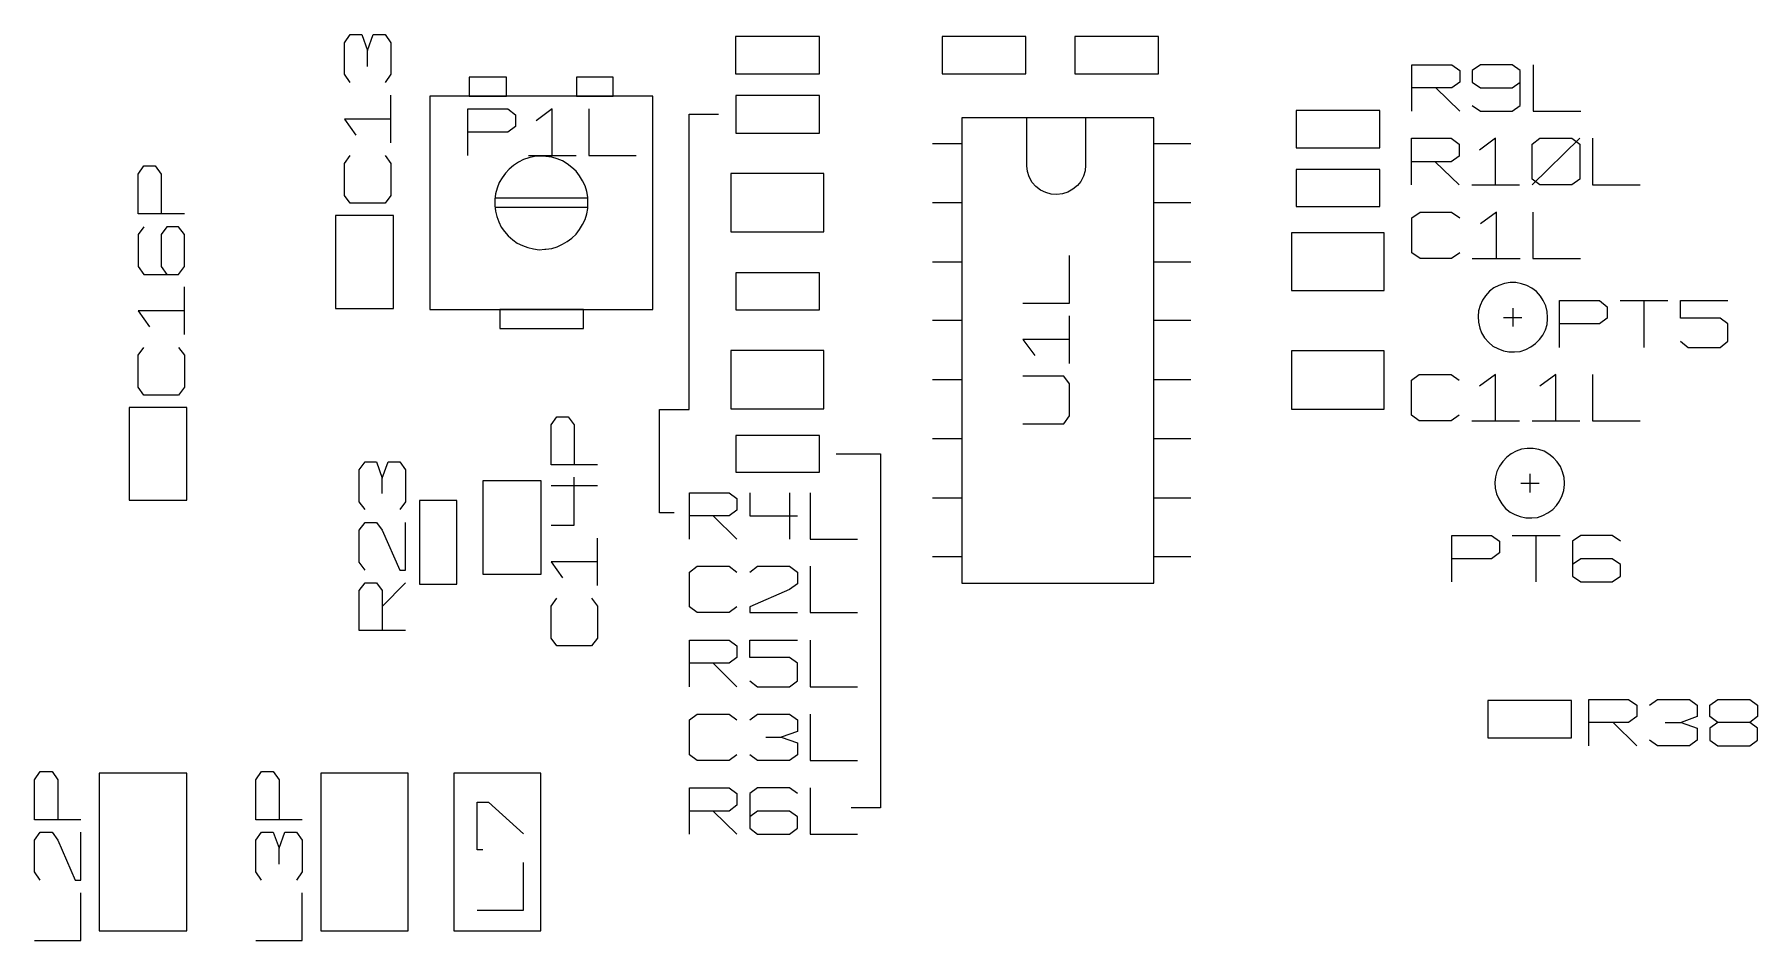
# Model space of a CAD drawing. Extents: x -92 to 503, y -336 to 505.
# Drawn here: x 194.3 to 299.2, y 256 to 311.2 of the extents above; entities that cross this region are included whole.
import ezdxf

# ---------------------------------------------------------------- set-up
doc = ezdxf.new("R2010")
doc.units = 0
doc.layers.add('1', color=1, linetype='CONTINUOUS')

msp = doc.modelspace()

# ---------------------------------------------------------------- linework, layer by layer
at = {"layer": '1'}
for p, q in [((213.2, 310.67), (213.55, 311.17)), ((213.2, 308.75), (213.2, 310.67)), ((213.55, 311.17), (214.25, 311.17)), ((214.25, 311.17), (214.6, 310.2)), ((214.6, 310.2), (214.95, 311.17)), ((214.95, 311.17), (215.68, 311.17)), ((215.68, 311.17), (216.03, 310.67)), ((216.03, 310.67), (216.03, 308.75)), ((242.12, 311.05), (237.02, 311.05)), ((237.02, 311.05), (237.02, 308.77)), ((242.12, 308.77), (242.12, 311.05)), ((254.7, 311.05), (249.6, 311.05)), ((249.6, 311.05), (249.6, 308.77)), ((254.7, 308.77), (254.7, 311.05)), ((262.78, 311.05), (257.68, 311.05)), ((257.68, 311.05), (257.68, 308.77)), ((262.78, 308.77), (262.78, 311.05)), ((214.6, 309.22), (214.6, 310.2)), ((213.55, 308.25), (213.2, 308.75)), ((216.03, 308.75), (215.68, 308.25)), ((223.07, 308.57), (220.8, 308.57)), ((220.8, 308.57), (220.8, 307.42)), ((223.07, 307.42), (223.07, 308.57)), ((229.57, 308.57), (227.32, 308.57)), ((227.32, 308.57), (227.32, 307.42)), ((229.57, 307.42), (229.57, 308.57)), ((237.02, 308.77), (242.12, 308.77)), ((249.6, 308.77), (254.7, 308.77)), ((257.68, 308.77), (262.78, 308.77)), ((278.2, 306.5), (278.2, 309.32)), ((278.2, 309.32), (280.63, 309.32)), ((280.63, 309.32), (281.13, 308.97)), ((281.13, 308.97), (281.13, 308.27)), ((282.38, 309.32), (281.88, 308.97)), ((281.88, 308.97), (281.88, 308.27)), ((284.3, 309.32), (282.38, 309.32)), ((284.8, 308.97), (284.3, 309.32)), ((284.8, 306.85), (284.8, 308.97)), ((285.58, 309.32), (285.58, 306.5)), ((216.03, 304.57), (216.03, 307.47)), ((242.13, 307.45), (237.03, 307.45)), ((237.03, 307.45), (237.03, 305.17)), ((242.13, 305.17), (242.13, 307.45)), ((280.63, 307.92), (278.2, 307.92)), ((279.65, 307.92), (281.13, 306.5)), ((281.13, 308.27), (280.63, 307.92)), ((281.88, 308.27), (282.38, 307.92)), ((282.38, 307.92), (284.3, 307.92)), ((284.3, 307.92), (284.8, 308.27)), ((218.4, 307.42), (218.4, 294.42)), ((231.97, 307.42), (218.4, 307.42)), ((220.72, 303.8), (220.72, 306.65)), ((220.72, 306.65), (223.15, 306.65)), ((220.8, 307.42), (223.07, 307.42)), ((223.15, 306.65), (223.62, 306.27)), ((225.85, 306.65), (224.87, 305.92)), ((225.85, 303.8), (225.85, 306.65)), ((227.32, 307.42), (229.57, 307.42)), ((228.07, 306.65), (228.07, 303.8)), ((231.97, 294.42), (231.97, 307.42)), ((276.25, 306.55), (271.15, 306.55)), ((271.15, 306.55), (271.15, 304.27)), ((276.25, 304.27), (276.25, 306.55)), ((281.88, 306.85), (282.38, 306.5)), ((282.38, 306.5), (284.3, 306.5)), ((284.3, 306.5), (284.8, 306.85)), ((285.58, 306.5), (288.48, 306.5)), ((216.03, 306.02), (213.2, 306.02)), ((213.2, 306.02), (213.9, 305.05)), ((223.62, 305.57), (223.15, 305.22)), ((223.62, 306.27), (223.62, 305.57)), ((234.18, 288.35), (234.18, 306.32)), ((234.18, 306.32), (235.98, 306.32)), ((262.48, 306.1), (250.8, 306.1)), ((250.8, 306.1), (250.8, 277.77)), ((254.75, 303.22), (254.75, 306.1)), ((258.33, 306.1), (258.33, 303.22)), ((262.48, 277.77), (262.48, 306.1)), ((223.15, 305.22), (220.72, 305.22)), ((237.03, 305.17), (242.13, 305.17)), ((250.8, 304.52), (249, 304.52)), ((264.73, 304.52), (262.48, 304.52)), ((278.17, 302.02), (278.17, 304.85)), ((278.17, 304.85), (280.6, 304.85)), ((280.6, 304.85), (281.07, 304.5)), ((281.07, 304.5), (281.07, 303.77)), ((283.3, 304.85), (282.32, 304.12)), ((283.3, 302.02), (283.3, 304.85)), ((285.52, 304.5), (286, 304.85)), ((285.52, 302.02), (288.42, 304.85)), ((285.52, 302.37), (285.52, 304.5)), ((286, 304.85), (287.95, 304.85)), ((287.95, 304.85), (288.43, 304.5)), ((288.43, 304.5), (288.43, 302.37)), ((289.2, 304.85), (289.2, 302.02)), ((213.2, 303.32), (213.55, 303.8)), ((213.2, 301.37), (213.2, 303.32)), ((215.68, 303.8), (216.03, 303.32)), ((216.03, 303.32), (216.03, 301.37)), ((223.8, 303.4), (223.5, 303.2)), ((224.1, 303.55), (223.8, 303.4)), ((224.42, 303.67), (224.1, 303.55)), ((224.4, 303.8), (227.3, 303.8)), ((224.77, 303.75), (224.42, 303.67)), ((225.12, 303.77), (224.77, 303.75)), ((225.47, 303.75), (225.12, 303.77)), ((225.82, 303.7), (225.47, 303.75)), ((226.15, 303.6), (225.82, 303.7)), ((226.47, 303.47), (226.15, 303.6)), ((226.77, 303.3), (226.47, 303.47)), ((227.05, 303.07), (226.77, 303.3)), ((228.07, 303.8), (230.97, 303.8)), ((271.15, 304.27), (276.25, 304.27)), ((280.6, 303.42), (278.17, 303.42)), ((279.62, 303.42), (281.08, 302.02)), ((281.07, 303.77), (280.6, 303.42)), ((200.63, 302.67), (200.98, 303.17)), ((200.63, 300.25), (200.63, 302.67)), ((200.98, 303.17), (201.68, 303.17)), ((201.68, 303.17), (202.03, 302.67)), ((202.03, 302.67), (202.03, 300.25)), ((222.8, 302.45), (222.62, 302.15)), ((223, 302.72), (222.8, 302.45)), ((223.22, 302.97), (223, 302.72)), ((223.5, 303.2), (223.22, 302.97)), ((227.3, 302.85), (227.05, 303.07)), ((227.52, 302.57), (227.3, 302.85)), ((227.7, 302.27), (227.52, 302.57)), ((227.85, 301.95), (227.7, 302.27)), ((242.4, 302.7), (236.73, 302.7)), ((236.73, 302.7), (236.73, 299.15)), ((242.4, 299.15), (242.4, 302.7)), ((254.75, 303.17), (254.75, 303.22)), ((254.8, 302.82), (254.75, 303.17)), ((254.9, 302.5), (254.8, 302.82)), ((255.08, 302.17), (254.9, 302.5)), ((258.05, 302.22), (257.83, 301.97)), ((258.2, 302.55), (258.05, 302.22)), ((258.3, 302.87), (258.2, 302.55)), ((258.33, 303.22), (258.3, 302.87)), ((276.25, 302.95), (271.15, 302.95)), ((271.15, 302.95), (271.15, 300.7)), ((276.25, 300.7), (276.25, 302.95)), ((286, 302.02), (285.52, 302.37)), ((288.43, 302.37), (287.95, 302.02)), ((213.55, 300.9), (213.2, 301.37)), ((216.03, 301.37), (215.68, 300.9)), ((222.4, 301.47), (222.35, 301.12)), ((228.02, 301.2), (222.37, 301.2)), ((222.5, 301.82), (222.4, 301.47)), ((222.62, 302.15), (222.5, 301.82)), ((227.95, 301.62), (227.85, 301.95)), ((228.02, 301.27), (227.95, 301.62)), ((228.02, 300.92), (228.02, 301.27)), ((255.3, 301.92), (255.08, 302.17)), ((255.58, 301.7), (255.3, 301.92)), ((255.9, 301.55), (255.58, 301.7)), ((256.23, 301.45), (255.9, 301.55)), ((256.58, 301.42), (256.23, 301.45)), ((256.93, 301.47), (256.58, 301.42)), ((257.25, 301.57), (256.93, 301.47)), ((257.55, 301.75), (257.25, 301.57)), ((257.83, 301.97), (257.55, 301.75)), ((281.85, 302.02), (284.75, 302.02)), ((287.95, 302.02), (286, 302.02)), ((289.2, 302.02), (292.1, 302.02)), ((203.45, 300.25), (200.63, 300.25)), ((216.18, 300.15), (212.65, 300.15)), ((212.65, 300.15), (212.65, 294.5)), ((215.68, 300.9), (213.55, 300.9)), ((216.18, 294.5), (216.18, 300.15)), ((222.35, 301.12), (222.35, 300.77)), ((222.35, 300.77), (222.4, 300.42)), ((222.37, 300.65), (228.02, 300.65)), ((222.4, 300.42), (222.47, 300.1)), ((222.47, 300.1), (222.6, 299.77)), ((227.85, 299.9), (227.95, 300.25)), ((227.95, 300.25), (228.02, 300.57)), ((228.02, 300.57), (228.02, 300.92)), ((250.8, 300.92), (249, 300.92)), ((264.73, 300.92), (262.48, 300.92)), ((271.15, 300.7), (276.25, 300.7)), ((278.2, 300), (278.7, 300.35)), ((278.7, 300.35), (280.62, 300.35)), ((280.62, 300.35), (281.12, 300)), ((283.35, 300.35), (282.37, 299.65)), ((283.35, 297.53), (283.35, 300.35)), ((285.57, 300.35), (285.57, 297.53)), ((200.98, 299.47), (200.63, 299)), ((202.38, 299.47), (202.03, 299)), ((203.1, 299.47), (202.38, 299.47)), ((203.45, 299), (203.1, 299.47)), ((222.6, 299.77), (222.75, 299.45)), ((222.75, 299.45), (222.95, 299.17)), ((222.95, 299.17), (223.17, 298.92)), ((227.3, 299.02), (227.52, 299.3)), ((227.52, 299.3), (227.7, 299.6)), ((227.7, 299.6), (227.85, 299.9)), ((236.73, 299.15), (242.4, 299.15)), ((276.52, 299.1), (270.87, 299.1)), ((270.87, 299.1), (270.87, 295.58)), ((276.52, 295.58), (276.52, 299.1)), ((278.2, 297.88), (278.2, 300)), ((200.63, 299), (200.63, 297.05)), ((202.03, 299), (202.03, 297.05)), ((203.45, 297.05), (203.45, 299)), ((223.17, 298.92), (223.45, 298.67)), ((223.45, 298.67), (223.72, 298.47)), ((223.72, 298.47), (224.05, 298.32)), ((224.05, 298.32), (224.37, 298.2)), ((224.37, 298.2), (224.7, 298.12)), ((224.7, 298.12), (225.05, 298.07)), ((225.05, 298.07), (225.4, 298.1)), ((225.4, 298.1), (225.47, 298.1)), ((225.47, 298.1), (225.82, 298.15)), ((225.82, 298.15), (226.15, 298.25)), ((226.15, 298.25), (226.47, 298.4)), ((226.47, 298.4), (226.77, 298.57)), ((226.77, 298.57), (227.05, 298.77)), ((227.05, 298.77), (227.3, 299.02)), ((200.63, 297.05), (200.98, 296.57)), ((202.03, 297.05), (202.38, 296.57)), ((203.1, 296.57), (203.45, 297.05)), ((250.8, 297.32), (249, 297.32)), ((257.35, 294.82), (257.35, 297.72)), ((264.73, 297.32), (262.48, 297.32)), ((278.7, 297.53), (278.2, 297.88)), ((280.62, 297.53), (278.7, 297.53)), ((281.12, 297.88), (280.62, 297.53)), ((281.87, 297.53), (284.8, 297.53)), ((285.57, 297.53), (288.47, 297.53)), ((200.98, 296.57), (203.1, 296.57)), ((242.13, 296.67), (237.03, 296.67)), ((237.03, 296.67), (237.03, 294.4)), ((242.13, 294.4), (242.13, 296.67)), ((283.85, 296.02), (283.5, 295.9)), ((283.85, 296.02), (283.5, 295.9)), ((284.18, 296.07), (283.85, 296.02)), ((284.18, 296.07), (283.85, 296.02)), ((284.53, 296.07), (284.18, 296.07)), ((284.53, 296.07), (284.18, 296.07)), ((284.88, 296), (284.53, 296.07)), ((284.88, 296), (284.53, 296.07)), ((285.2, 295.9), (284.88, 296)), ((285.2, 295.9), (284.88, 296)), ((203.45, 292.9), (203.45, 295.8)), ((270.87, 295.58), (276.52, 295.58)), ((282.5, 295), (282.35, 294.67)), ((282.5, 295), (282.35, 294.67)), ((282.68, 295.27), (282.5, 295)), ((282.68, 295.27), (282.5, 295)), ((282.93, 295.55), (282.68, 295.27)), ((282.93, 295.55), (282.68, 295.27)), ((283.2, 295.75), (282.93, 295.55)), ((283.2, 295.75), (282.93, 295.55)), ((283.5, 295.9), (283.2, 295.75)), ((283.5, 295.9), (283.2, 295.75)), ((285.5, 295.72), (285.2, 295.9)), ((285.5, 295.72), (285.2, 295.9)), ((285.78, 295.52), (285.5, 295.72)), ((285.78, 295.52), (285.5, 295.72)), ((286.03, 295.25), (285.78, 295.52)), ((286.03, 295.25), (285.78, 295.52)), ((286.2, 294.97), (286.03, 295.25)), ((286.2, 294.97), (286.03, 295.25)), ((286.35, 294.65), (286.2, 294.97)), ((286.35, 294.65), (286.2, 294.97)), ((287.2, 292.12), (287.2, 294.97)), ((287.2, 294.97), (289.63, 294.97)), ((289.63, 294.97), (290.1, 294.6)), ((290.88, 294.97), (293.78, 294.97)), ((292.33, 294.97), (292.33, 292.12)), ((294.55, 293.9), (294.55, 294.97)), ((294.55, 294.97), (297.45, 294.97)), ((203.45, 294.35), (200.63, 294.35)), ((200.63, 294.35), (201.33, 293.37)), ((212.65, 294.5), (216.18, 294.5)), ((218.4, 294.42), (231.97, 294.42)), ((227.75, 294.42), (222.65, 294.42)), ((222.65, 294.42), (222.65, 293.27)), ((227.75, 293.27), (227.75, 294.42)), ((237.03, 294.4), (242.13, 294.4)), ((254.5, 294.82), (257.35, 294.82)), ((257.35, 291.15), (257.35, 294.05)), ((282.25, 294.35), (282.23, 294)), ((282.25, 294.35), (282.23, 294)), ((282.23, 294), (282.25, 293.65)), ((282.23, 294), (282.25, 293.65)), ((282.35, 294.67), (282.25, 294.35)), ((282.35, 294.67), (282.25, 294.35)), ((283.78, 293.95), (284.9, 293.95)), ((284.35, 294.52), (284.35, 293.4)), ((286.43, 294.3), (286.35, 294.65)), ((286.43, 294.3), (286.35, 294.65)), ((286.45, 293.95), (286.43, 294.3)), ((286.45, 293.95), (286.43, 294.3)), ((286.43, 293.52), (286.45, 293.87)), ((286.43, 293.52), (286.45, 293.87)), ((286.45, 293.87), (286.45, 293.95)), ((286.45, 293.87), (286.45, 293.95)), ((290.1, 293.9), (289.63, 293.55)), ((290.1, 294.6), (290.1, 293.9)), ((296.98, 293.9), (294.55, 293.9)), ((297.45, 293.55), (296.98, 293.9)), ((222.65, 293.27), (227.75, 293.27)), ((250.8, 293.75), (249, 293.75)), ((264.73, 293.75), (262.48, 293.75)), ((282.25, 293.65), (282.33, 293.3)), ((282.25, 293.65), (282.33, 293.3)), ((282.33, 293.3), (282.45, 293)), ((282.33, 293.3), (282.45, 293)), ((282.45, 293), (282.63, 292.7)), ((282.45, 293), (282.63, 292.7)), ((285.98, 292.6), (286.18, 292.87)), ((285.98, 292.6), (286.18, 292.87)), ((286.18, 292.87), (286.33, 293.2)), ((286.18, 292.87), (286.33, 293.2)), ((286.33, 293.2), (286.43, 293.52)), ((286.33, 293.2), (286.43, 293.52)), ((289.63, 293.55), (287.2, 293.55)), ((297.45, 292.5), (297.45, 293.55)), ((200.63, 291.65), (200.98, 292.12)), ((203.1, 292.12), (203.45, 291.65)), ((242.4, 291.93), (236.73, 291.93)), ((236.73, 291.93), (236.73, 288.38)), ((242.4, 288.38), (242.4, 291.93)), ((257.35, 292.6), (254.5, 292.6)), ((254.5, 292.6), (255.23, 291.62)), ((276.52, 291.92), (270.87, 291.92)), ((270.87, 291.92), (270.87, 288.37)), ((276.52, 288.37), (276.52, 291.92)), ((282.63, 292.7), (282.88, 292.42)), ((282.63, 292.7), (282.88, 292.42)), ((282.88, 292.42), (283.13, 292.2)), ((282.88, 292.42), (283.13, 292.2)), ((283.13, 292.2), (283.43, 292.05)), ((283.13, 292.2), (283.43, 292.05)), ((283.43, 292.05), (283.78, 291.92)), ((283.43, 292.05), (283.78, 291.92)), ((283.78, 291.92), (284.1, 291.85)), ((283.78, 291.92), (284.1, 291.85)), ((284.1, 291.85), (284.45, 291.85)), ((284.1, 291.85), (284.45, 291.85)), ((284.45, 291.85), (284.8, 291.87)), ((284.45, 291.85), (284.8, 291.87)), ((284.8, 291.87), (285.13, 292)), ((284.8, 291.87), (285.13, 292)), ((285.13, 292), (285.45, 292.15)), ((285.13, 292), (285.45, 292.15)), ((285.45, 292.15), (285.73, 292.35)), ((285.45, 292.15), (285.73, 292.35)), ((285.73, 292.35), (285.98, 292.6)), ((285.73, 292.35), (285.98, 292.6)), ((294.55, 292.5), (295.03, 292.12)), ((295.03, 292.12), (296.98, 292.12)), ((296.98, 292.12), (297.45, 292.5)), ((200.63, 289.7), (200.63, 291.65)), ((203.45, 291.65), (203.45, 289.7)), ((200.98, 289.22), (200.63, 289.7)), ((203.45, 289.7), (203.1, 289.22)), ((250.8, 290.15), (249, 290.15)), ((257, 290.38), (254.5, 290.38)), ((257.35, 289.9), (257, 290.38)), ((257.35, 287.95), (257.35, 289.9)), ((264.73, 290.15), (262.48, 290.15)), ((278.17, 290.12), (278.65, 290.47)), ((278.17, 288), (278.17, 290.12)), ((278.65, 290.47), (280.6, 290.47)), ((280.6, 290.47), (281.07, 290.12)), ((283.3, 290.47), (282.32, 289.77)), ((283.3, 287.65), (283.3, 290.47)), ((286.97, 290.47), (286, 289.77)), ((286.97, 287.65), (286.97, 290.47)), ((289.2, 290.47), (289.2, 287.65)), ((203.1, 289.22), (200.98, 289.22)), ((203.6, 288.47), (200.08, 288.47)), ((200.08, 288.47), (200.08, 282.82)), ((203.6, 282.82), (203.6, 288.47)), ((225.78, 287.4), (226.13, 287.9)), ((226.13, 287.9), (226.83, 287.9)), ((226.83, 287.9), (227.18, 287.4)), ((232.38, 282.05), (232.38, 288.35)), ((232.38, 288.35), (234.18, 288.35)), ((236.73, 288.38), (242.4, 288.38)), ((257, 287.47), (257.35, 287.95)), ((270.87, 288.37), (276.52, 288.37)), ((278.65, 287.65), (278.17, 288)), ((280.6, 287.65), (278.65, 287.65)), ((281.07, 288), (280.6, 287.65)), ((281.85, 287.65), (284.75, 287.65)), ((285.52, 287.65), (288.42, 287.65)), ((289.2, 287.65), (292.1, 287.65)), ((225.78, 284.97), (225.78, 287.4)), ((227.18, 287.4), (227.18, 284.97)), ((242.13, 286.77), (237.03, 286.77)), ((237.03, 286.77), (237.03, 284.52)), ((242.13, 284.52), (242.13, 286.77)), ((250.8, 286.55), (249, 286.55)), ((254.5, 287.47), (257, 287.47)), ((264.73, 286.55), (262.48, 286.55)), ((243.15, 285.65), (245.85, 285.65)), ((245.85, 285.65), (245.85, 264.1)), ((283.98, 285.45), (283.73, 285.17)), ((283.98, 285.45), (283.73, 285.17)), ((284.25, 285.65), (283.98, 285.45)), ((284.25, 285.65), (283.98, 285.45)), ((284.55, 285.8), (284.25, 285.65)), ((284.55, 285.8), (284.25, 285.65)), ((284.88, 285.92), (284.55, 285.8)), ((284.88, 285.92), (284.55, 285.8)), ((285.23, 285.97), (284.88, 285.92)), ((285.23, 285.97), (284.88, 285.92)), ((285.58, 285.97), (285.23, 285.97)), ((285.58, 285.97), (285.23, 285.97)), ((285.93, 285.9), (285.58, 285.97)), ((285.93, 285.9), (285.58, 285.97)), ((286.25, 285.8), (285.93, 285.9)), ((286.25, 285.8), (285.93, 285.9)), ((286.55, 285.62), (286.25, 285.8)), ((286.55, 285.62), (286.25, 285.8)), ((286.83, 285.4), (286.55, 285.62)), ((286.83, 285.4), (286.55, 285.62)), ((214.1, 284.67), (214.45, 285.15)), ((214.1, 282.72), (214.1, 284.67)), ((214.45, 285.15), (215.15, 285.15)), ((215.15, 285.15), (215.5, 284.17)), ((215.5, 284.17), (215.85, 285.15)), ((215.85, 285.15), (216.57, 285.15)), ((216.57, 285.15), (216.92, 284.67)), ((216.92, 284.67), (216.92, 282.72)), ((228.6, 284.97), (225.78, 284.97)), ((237.03, 284.52), (242.13, 284.52)), ((283.38, 284.57), (283.3, 284.25)), ((283.38, 284.57), (283.3, 284.25)), ((283.53, 284.9), (283.38, 284.57)), ((283.53, 284.9), (283.38, 284.57)), ((283.73, 285.17), (283.53, 284.9)), ((283.73, 285.17), (283.53, 284.9)), ((285.38, 284.42), (285.38, 283.3)), ((287.05, 285.15), (286.83, 285.4)), ((287.05, 285.15), (286.83, 285.4)), ((287.25, 284.87), (287.05, 285.15)), ((287.25, 284.87), (287.05, 285.15)), ((287.38, 284.55), (287.25, 284.87)), ((287.38, 284.55), (287.25, 284.87)), ((287.48, 284.2), (287.38, 284.55)), ((287.48, 284.2), (287.38, 284.55)), ((215.5, 283.22), (215.5, 284.17)), ((221.63, 284), (221.63, 278.32)), ((225.18, 284), (221.63, 284)), ((225.18, 278.32), (225.18, 284)), ((225.78, 283.72), (228.6, 283.72)), ((227.18, 281.3), (227.18, 284.22)), ((283.3, 284.25), (283.25, 283.9)), ((283.3, 284.25), (283.25, 283.9)), ((283.25, 283.9), (283.28, 283.55)), ((283.25, 283.9), (283.28, 283.55)), ((283.28, 283.55), (283.35, 283.2)), ((283.28, 283.55), (283.35, 283.2)), ((284.83, 283.85), (285.95, 283.85)), ((287.35, 283.1), (287.45, 283.42)), ((287.35, 283.1), (287.45, 283.42)), ((287.45, 283.42), (287.5, 283.77)), ((287.45, 283.42), (287.5, 283.77)), ((287.5, 283.85), (287.48, 284.2)), ((287.5, 283.85), (287.48, 284.2)), ((287.5, 283.77), (287.5, 283.85)), ((287.5, 283.77), (287.5, 283.85)), ((200.08, 282.82), (203.6, 282.82)), ((214.45, 282.25), (214.1, 282.72)), ((216.92, 282.72), (216.57, 282.25)), ((217.77, 282.8), (217.77, 277.72)), ((220.05, 282.8), (217.77, 282.8)), ((220.05, 277.72), (220.05, 282.8)), ((234.2, 280.45), (234.2, 283.27)), ((234.2, 283.27), (236.63, 283.27)), ((236.63, 283.27), (237.1, 282.92)), ((237.1, 282.92), (237.1, 282.22)), ((237.88, 283.27), (237.88, 281.87)), ((240.3, 283.27), (240.3, 280.45)), ((241.55, 283.27), (241.55, 280.45)), ((250.8, 282.95), (249, 282.95)), ((264.73, 282.95), (262.48, 282.95)), ((283.35, 283.2), (283.5, 282.9)), ((283.35, 283.2), (283.5, 282.9)), ((283.5, 282.9), (283.68, 282.6)), ((283.5, 282.9), (283.68, 282.6)), ((283.68, 282.6), (283.9, 282.32)), ((283.68, 282.6), (283.9, 282.32)), ((283.9, 282.32), (284.18, 282.1)), ((283.9, 282.32), (284.18, 282.1)), ((286.78, 282.25), (287, 282.5)), ((286.78, 282.25), (287, 282.5)), ((287, 282.5), (287.2, 282.77)), ((287, 282.5), (287.2, 282.77)), ((287.2, 282.77), (287.35, 283.1)), ((287.2, 282.77), (287.35, 283.1)), ((214.1, 281), (214.45, 281.47)), ((214.45, 281.47), (215.15, 281.47)), ((215.15, 281.47), (215.5, 281)), ((216.92, 278.57), (216.92, 281.47)), ((225.78, 281.3), (227.18, 281.3)), ((233.28, 282.05), (232.38, 282.05)), ((236.63, 281.87), (234.2, 281.87)), ((235.65, 281.87), (237.1, 280.45)), ((237.1, 282.22), (236.63, 281.87)), ((237.88, 281.87), (240.78, 281.87)), ((284.18, 282.1), (284.48, 281.95)), ((284.18, 282.1), (284.48, 281.95)), ((284.48, 281.95), (284.8, 281.82)), ((284.48, 281.95), (284.8, 281.82)), ((284.8, 281.82), (285.15, 281.75)), ((284.8, 281.82), (285.15, 281.75)), ((285.15, 281.75), (285.5, 281.75)), ((285.15, 281.75), (285.5, 281.75)), ((285.5, 281.75), (285.85, 281.77)), ((285.5, 281.75), (285.85, 281.77)), ((285.85, 281.77), (286.18, 281.9)), ((285.85, 281.77), (286.18, 281.9)), ((286.18, 281.9), (286.48, 282.05)), ((286.18, 281.9), (286.48, 282.05)), ((286.48, 282.05), (286.78, 282.25)), ((286.48, 282.05), (286.78, 282.25)), ((214.1, 279.05), (214.1, 281)), ((215.5, 281), (216.57, 278.57)), ((228.6, 277.62), (228.6, 280.52)), ((241.55, 280.45), (244.45, 280.45)), ((280.63, 277.85), (280.63, 280.67)), ((280.63, 280.67), (283.05, 280.67)), ((283.05, 280.67), (283.53, 280.32)), ((283.53, 280.32), (283.53, 279.62)), ((284.3, 280.67), (287.23, 280.67)), ((285.75, 280.67), (285.75, 277.85)), ((288.48, 280.67), (287.98, 280.32)), ((287.98, 280.32), (287.98, 278.2)), ((290.4, 280.67), (288.48, 280.67)), ((290.9, 280.32), (290.4, 280.67)), ((250.8, 279.37), (249, 279.37)), ((264.73, 279.37), (262.48, 279.37)), ((283.05, 279.25), (280.63, 279.25)), ((283.53, 279.62), (283.05, 279.25)), ((288.48, 279.25), (287.98, 278.9)), ((290.4, 279.25), (288.48, 279.25)), ((290.9, 278.9), (290.4, 279.25)), ((214.45, 278.57), (214.1, 279.05)), ((216.57, 278.57), (216.92, 278.57)), ((221.63, 278.32), (225.18, 278.32)), ((228.6, 279.07), (225.78, 279.07)), ((225.78, 279.07), (226.48, 278.1)), ((234.2, 278.45), (234.68, 278.8)), ((234.2, 276.33), (234.2, 278.45)), ((234.68, 278.8), (236.63, 278.8)), ((236.63, 278.8), (237.1, 278.45)), ((237.88, 278.45), (238.35, 278.8)), ((238.35, 278.8), (240.3, 278.8)), ((240.3, 278.8), (240.78, 278.45)), ((240.78, 278.45), (240.78, 277.73)), ((241.55, 278.8), (241.55, 275.98)), ((287.98, 278.2), (288.48, 277.85)), ((290.4, 277.85), (290.9, 278.2)), ((290.9, 278.2), (290.9, 278.9)), ((214.1, 277.32), (214.45, 277.8)), ((214.1, 274.9), (214.1, 277.32)), ((214.45, 277.8), (215.15, 277.8)), ((215.15, 277.8), (215.5, 277.32)), ((215.5, 276.35), (216.92, 277.8)), ((215.5, 277.32), (215.5, 274.9)), ((217.77, 277.72), (220.05, 277.72)), ((240.3, 277.38), (237.88, 276.33)), ((240.78, 277.73), (240.3, 277.38)), ((250.8, 277.77), (262.48, 277.77)), ((288.48, 277.85), (290.4, 277.85)), ((225.78, 276.37), (226.13, 276.85)), ((225.78, 274.42), (225.78, 276.37)), ((228.25, 276.85), (228.6, 276.37)), ((228.6, 276.37), (228.6, 274.42)), ((234.68, 275.98), (234.2, 276.33)), ((236.63, 275.98), (234.68, 275.98)), ((237.1, 276.33), (236.63, 275.98)), ((237.88, 276.33), (237.88, 275.98)), ((237.88, 275.98), (240.78, 275.98)), ((241.55, 275.98), (244.45, 275.98)), ((216.92, 274.9), (214.1, 274.9)), ((226.13, 273.95), (225.78, 274.42)), ((228.25, 273.95), (226.13, 273.95)), ((228.6, 274.42), (228.25, 273.95)), ((234.2, 271.47), (234.2, 274.3)), ((234.2, 274.3), (236.63, 274.3)), ((236.63, 274.3), (237.1, 273.95)), ((237.1, 273.95), (237.1, 273.25)), ((237.88, 273.25), (237.88, 274.3)), ((237.88, 274.3), (240.78, 274.3)), ((241.55, 274.3), (241.55, 271.47)), ((236.63, 272.9), (234.2, 272.9)), ((235.65, 272.9), (237.1, 271.47)), ((237.1, 273.25), (236.63, 272.9)), ((240.3, 273.25), (237.88, 273.25)), ((240.78, 272.9), (240.3, 273.25)), ((240.78, 271.82), (240.78, 272.9)), ((237.88, 271.82), (238.35, 271.47)), ((240.3, 271.47), (240.78, 271.82)), ((238.35, 271.47), (240.3, 271.47)), ((241.55, 271.47), (244.45, 271.47)), ((234.2, 269.45), (234.68, 269.8)), ((234.68, 269.8), (236.63, 269.8)), ((236.63, 269.8), (237.1, 269.45)), ((237.88, 269.45), (238.35, 269.8)), ((238.35, 269.8), (240.3, 269.8)), ((240.3, 269.8), (240.78, 269.45)), ((241.55, 269.8), (241.55, 266.98)), ((287.93, 270.62), (282.83, 270.62)), ((282.83, 270.62), (282.83, 268.35)), ((287.93, 268.35), (287.93, 270.62)), ((288.98, 267.87), (288.98, 270.7)), ((288.98, 270.7), (291.4, 270.7)), ((291.4, 270.7), (291.9, 270.35)), ((291.9, 270.35), (291.9, 269.65)), ((292.68, 270.35), (293.15, 270.7)), ((293.15, 270.7), (295.1, 270.7)), ((295.1, 270.7), (295.58, 270.35)), ((295.58, 270.35), (295.58, 269.65)), ((296.35, 270.35), (296.83, 270.7)), ((296.35, 269.65), (296.35, 270.35)), ((296.83, 270.7), (298.78, 270.7)), ((298.78, 270.7), (299.25, 270.35)), ((299.25, 270.35), (299.25, 269.65)), ((234.2, 267.33), (234.2, 269.45)), ((240.78, 268.75), (239.8, 268.4)), ((240.78, 269.45), (240.78, 268.75)), ((291.4, 269.3), (288.98, 269.3)), ((290.45, 269.3), (291.9, 267.87)), ((291.9, 269.65), (291.4, 269.3)), ((293.63, 269.3), (294.6, 269.3)), ((295.58, 269.65), (294.6, 269.3)), ((294.6, 269.3), (295.58, 268.95)), ((295.58, 268.95), (295.58, 268.22)), ((296.83, 269.3), (296.35, 269.65)), ((296.83, 269.3), (296.35, 268.95)), ((296.35, 268.95), (296.35, 268.22)), ((298.78, 269.3), (296.83, 269.3)), ((299.25, 269.65), (298.78, 269.3)), ((299.25, 268.95), (298.78, 269.3)), ((299.25, 268.22), (299.25, 268.95)), ((238.85, 268.4), (239.8, 268.4)), ((239.8, 268.4), (240.78, 268.05)), ((240.78, 268.05), (240.78, 267.33)), ((282.83, 268.35), (287.93, 268.35)), ((293.15, 267.87), (292.68, 268.22)), ((295.1, 267.87), (293.15, 267.87)), ((295.58, 268.22), (295.1, 267.87)), ((296.35, 268.22), (296.83, 267.87)), ((296.83, 267.87), (298.78, 267.87)), ((298.78, 267.87), (299.25, 268.22)), ((234.68, 266.98), (234.2, 267.33)), ((236.63, 266.98), (234.68, 266.98)), ((237.1, 267.33), (236.63, 266.98)), ((238.35, 266.98), (237.88, 267.33)), ((240.3, 266.98), (238.35, 266.98)), ((240.78, 267.33), (240.3, 266.98)), ((241.55, 266.98), (244.45, 266.98)), ((194.32, 265.8), (194.67, 266.3)), ((194.32, 263.37), (194.32, 265.8)), ((194.67, 266.3), (195.4, 266.3)), ((195.4, 266.3), (195.75, 265.8)), ((195.75, 265.8), (195.75, 263.37)), ((198.27, 266.2), (198.27, 256.6)), ((203.6, 266.2), (198.27, 266.2)), ((203.6, 256.6), (203.6, 266.2)), ((207.8, 265.8), (208.15, 266.3)), ((207.8, 263.37), (207.8, 265.8)), ((208.15, 266.3), (208.85, 266.3)), ((208.85, 266.3), (209.22, 265.8)), ((209.22, 265.8), (209.22, 263.37)), ((211.75, 266.2), (211.75, 256.6)), ((217.07, 266.2), (211.75, 266.2)), ((217.07, 256.6), (217.07, 266.2)), ((219.85, 266.2), (219.85, 256.6)), ((225.15, 266.2), (219.85, 266.2)), ((225.15, 256.6), (225.15, 266.2)), ((221.27, 261.55), (221.27, 264.45)), ((221.27, 264.45), (221.97, 264.45)), ((221.97, 264.45), (224.1, 262.52)), ((234.2, 262.5), (234.2, 265.32)), ((234.2, 265.32), (236.63, 265.32)), ((236.63, 265.32), (237.1, 264.97)), ((237.1, 264.97), (237.1, 264.25)), ((238.35, 265.32), (237.88, 264.97)), ((237.88, 264.97), (237.88, 262.85)), ((240.3, 265.32), (238.35, 265.32)), ((240.78, 264.97), (240.3, 265.32)), ((241.55, 265.32), (241.55, 262.5)), ((236.63, 263.9), (234.2, 263.9)), ((235.65, 263.9), (237.1, 262.5)), ((237.1, 264.25), (236.63, 263.9)), ((238.35, 263.9), (237.88, 263.55)), ((240.3, 263.9), (238.35, 263.9)), ((240.78, 263.55), (240.3, 263.9)), ((240.78, 262.85), (240.78, 263.55)), ((245.85, 264.1), (244.05, 264.1)), ((197.15, 263.37), (194.32, 263.37)), ((194.32, 262.12), (194.67, 262.62)), ((194.67, 262.62), (195.4, 262.62)), ((195.4, 262.62), (195.75, 262.12)), ((197.15, 259.7), (197.15, 262.62)), ((210.62, 263.37), (207.8, 263.37)), ((207.8, 262.12), (208.15, 262.62)), ((208.15, 262.62), (208.85, 262.62)), ((208.85, 262.62), (209.22, 261.65)), ((209.22, 261.65), (209.57, 262.62)), ((209.57, 262.62), (210.27, 262.62)), ((210.27, 262.62), (210.62, 262.12)), ((237.88, 262.85), (238.35, 262.5)), ((238.35, 262.5), (240.3, 262.5)), ((240.3, 262.5), (240.78, 262.85)), ((241.55, 262.5), (244.45, 262.5)), ((194.32, 260.2), (194.32, 262.12)), ((195.75, 262.12), (196.8, 259.7)), ((207.8, 260.2), (207.8, 262.12)), ((209.22, 260.67), (209.22, 261.65)), ((210.62, 262.12), (210.62, 260.2)), ((221.62, 261.55), (221.27, 261.55)), ((224.1, 257.87), (224.1, 260.77)), ((194.67, 259.7), (194.32, 260.2)), ((196.8, 259.7), (197.15, 259.7)), ((208.15, 259.7), (207.8, 260.2)), ((210.62, 260.2), (210.27, 259.7)), ((197.15, 256.02), (197.15, 258.92)), ((210.62, 256.02), (210.62, 258.92)), ((221.27, 257.87), (224.1, 257.87)), ((198.27, 256.6), (203.6, 256.6)), ((211.75, 256.6), (217.07, 256.6)), ((219.85, 256.6), (225.15, 256.6)), ((194.32, 256.02), (197.15, 256.02)), ((207.8, 256.02), (210.62, 256.02))]:
    msp.add_line(p, q, dxfattribs=at)

doc.saveas('drawing.dxf')
